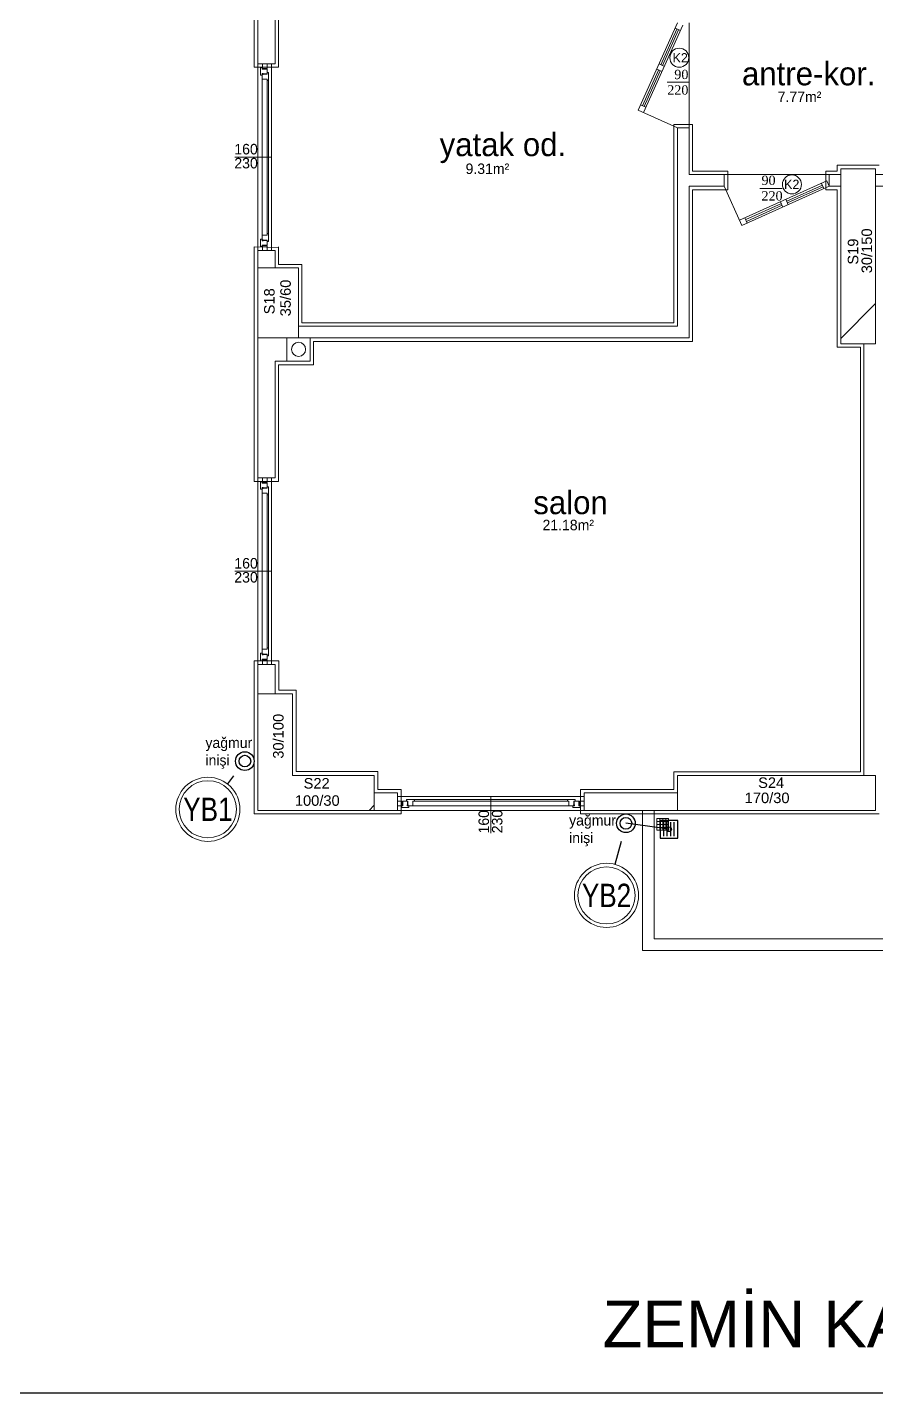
# Model space of a CAD drawing. Header units: centimetres. Extents: x 247352 to 270197, y -444050 to -441150.
# Drawn here: x 252558 to 253285, y -444050 to -442880 of the extents above; entities that cross this region are included whole.
import ezdxf
from ezdxf.enums import TextEntityAlignment as Align

# ---------------------------------------------------------------- set-up
doc = ezdxf.new("R2010")
doc.units = ezdxf.units.CM
for name, color, linetype, lineweight in [('ROTAS-MIMARI', 8, 'Continuous', 13), ('ROTAS-MIMARI-YAZI', 8, 'Continuous', 13), ('ROTAS-SIHHI-YAGMUR-NO', 3, 'Continuous', 18)]:
    doc.layers.add(name, color=color, linetype=linetype, lineweight=lineweight)
for name, color, linetype in [('ROTAS-PAFTA', 144, 'Continuous'), ('ROTAS-PAFTA-YAZI', 7, 'Continuous'), ('ROTAS-SEMBOL-KILAVUZ', 9, 'Continuous'), ('ROTAS-SIHHI-SEMBOL', 5, 'Continuous'), ('ROTAS-SIHHI-YAGMUR', 3, 'Continuous')]:
    doc.layers.add(name, color=color, linetype=linetype)
doc.styles.add('arial_1_18', font='arial.ttf', dxfattribs={"height": 0.2})
doc.styles.add('ROTAS-YAZI', font='arial.ttf')
pattern_1 = [(45, (11555268.9, -21881944.5), (-441.941738, 441.941738), []), (45, (11555710.8, -21881944.5), (-441.941738, 441.941738), [781.25, -156.25, 0, -156.25])]

# ---------------------------------------------------------------- blocks, each defined once
blk = doc.blocks.new('ROTAS-S2-BALKON-SUZGECI')
for p, q in [((-4.5, -6), (-4.5, 6)), ((-1.5, -6), (-1.5, 6)), ((1.5, -6), (1.5, 6)), ((4.5, -6), (4.5, 6))]:
    blk.add_line(p, q)
blk.add_lwpolyline([(-7.5, -7.5), (7.5, -7.5), (7.5, 7.5), (-7.5, 7.5)], close=True)
blk.add_circle((0, 0), 2)
blk = doc.blocks.new('ROTAS-S2-KOLON-YAGMUR')
at = {"color": 3}
for radius in [8, 5]:
    blk.add_circle((0, 0), radius, dxfattribs=at)
blk = doc.blocks.new('ROTAS-S2-KOLON-NO-YAGMUR')
at = {"color": 1}
for radius in [27.5, 24.5]:
    blk.add_circle((0, 0), radius, dxfattribs=at)
at = {"color": 3, "style": 'ROTAS-YAZI', "width": 0.8}
blk.add_attdef('NO', text='', height=20, dxfattribs=at).set_placement((0, 0), align=Align.MIDDLE_CENTER)

msp = doc.modelspace()

# ---------------------------------------------------------------- hatches: boundary and pattern name
at = {"layer": 'ROTAS-MIMARI', "ltscale": 0.03}
h = msp.add_hatch(dxfattribs=at)
h.set_pattern_fill('ANSI35', color=256, scale=50, style=0)
h.set_pattern_definition(pattern_1)
h.paths.add_polyline_path([(253285.2, -443000.8), (253255.2, -443000.8), (253255.2, -443150.8), (253285.2, -443150.8)])
h.paths.add_polyline_path([(253284.6, -443092.8), (253284.6, -443049.6), (253270.6, -443049.6), (253270.6, -443092.8)], flags=24)
h.paths.add_polyline_path([(253272.8, -443085.3), (253272.8, -443058.3), (253258.9, -443058.3), (253258.9, -443085.3)], flags=24)
h = msp.add_hatch(dxfattribs=at)
h.set_pattern_fill('ANSI35', color=256, scale=50, style=0)
h.set_pattern_definition(pattern_1)
h.paths.add_polyline_path([(252790.2, -443085.8), (252755.2, -443085.8), (252755.2, -443145.8), (252790.2, -443145.8)])
h.paths.add_polyline_path([(252786.1, -443129.7), (252786.1, -443093.5), (252772.1, -443093.5), (252772.1, -443129.7)], flags=24)
h.paths.add_polyline_path([(252772.2, -443127.9), (252772.2, -443100.9), (252758.2, -443100.9), (252758.2, -443127.9)], flags=24)
h = msp.add_hatch(dxfattribs=at)
h.set_pattern_fill('ANSI35', color=256, scale=50, style=0)
h.set_pattern_definition(pattern_1)
h.paths.add_polyline_path([(252785.2, -443450.8), (252755.2, -443450.8), (252755.2, -443550.8), (252855.2, -443550.8), (252855.2, -443520.8), (252785.2, -443520.8)])
h.paths.add_polyline_path([(252779.9, -443508.9), (252779.9, -443465.8), (252765.9, -443465.8), (252765.9, -443508.9)], flags=24)
h.paths.add_polyline_path([(252784.7, -443549.4), (252827.8, -443549.4), (252827.8, -443535.4), (252784.7, -443535.4)], flags=24)
h.paths.add_polyline_path([(252792.3, -443534.6), (252819.3, -443534.6), (252819.3, -443520.6), (252792.3, -443520.6)], flags=24)
h = msp.add_hatch(dxfattribs=at)
h.set_pattern_fill('ANSI35', color=256, scale=50, style=0)
h.set_pattern_definition(pattern_1)
h.paths.add_polyline_path([(253285.2, -443520.8), (253115.2, -443520.8), (253115.2, -443550.8), (253285.2, -443550.8)])
h.paths.add_polyline_path([(253170.5, -443547), (253213.6, -443547), (253213.6, -443533.1), (253170.5, -443533.1)], flags=24)
h.paths.add_polyline_path([(253182, -443534.1), (253209.1, -443534.1), (253209.1, -443520.1), (253182, -443520.1)], flags=9)

# ---------------------------------------------------------------- linework, layer by layer
for p, q in [((252752.2, -442865.8), (252752.2, -442913.8)), ((252755.2, -442910.8), (252755.2, -442865.8)), ((252770.2, -442910.8), (252770.2, -442865.8)), ((252773.2, -442913.8), (252773.2, -442868.8)), ((253115.2, -442875.8), (253081.6, -442950.6)), ((253125.2, -442875.8), (253125.2, -442965.8)), ((253119.8, -442877.8), (253086.2, -442952.7)), ((253114.7, -442881), (253100.9, -442911.6)), ((253116.1, -442881.6), (253102.4, -442912.2)), ((253113.2, -442880.3), (253117.8, -442882.4)), ((252770.2, -442910.8), (252755.2, -442910.8)), ((252755.2, -443070.8), (252755.2, -442910.8)), ((252759.2, -442914.8), (252759.2, -442910.8)), ((252763.2, -442910.8), (252763.2, -442914.8)), ((252767.1, -443070.8), (252767.1, -442910.8)), ((253099.4, -442910.9), (253104, -442913)), ((252752.2, -442913.8), (252773.2, -442913.8)), ((252757.6, -442920.5), (252757.6, -442914.1)), ((252757.6, -442914.1), (252759, -442914.1)), ((252757.6, -442920.5), (252759, -442920.5)), ((252759, -442915.3), (252759, -442914.1)), ((252759, -442915.3), (252763.2, -442915.3)), ((252759, -442920.5), (252759, -442919)), ((252759, -442919), (252760, -442919)), ((252759, -442919.6), (252759.5, -442919.6)), ((252759, -442919.6), (252759, -442924)), ((252763.2, -442914.8), (252759.2, -442914.8)), ((252759.5, -442919.9), (252759.5, -442919.6)), ((252759.5, -442919.9), (252760, -442919.9)), ((252760, -442919.3), (252760, -442919)), ((252760, -442919.3), (252763.2, -442919.3)), ((252760, -442919.6), (252763.2, -442919.6)), ((252760, -442919.9), (252760, -442919.6)), ((252763.2, -442919.3), (252763.2, -442915.3)), ((252763.2, -442918.4), (252764.6, -442918.4)), ((252763.2, -442918.4), (252763.2, -442919.6)), ((252764.6, -442925.2), (252764.6, -442918.4)), ((253098.9, -442916.2), (253085.1, -442946.8)), ((253100.3, -442916.8), (253086.6, -442947.4)), ((253097.4, -442915.5), (253102, -442917.5)), ((252759, -442924), (252759, -443057.6)), ((252759, -442924), (252763.2, -442924)), ((252763.2, -442925.2), (252763.2, -442924)), ((252763.2, -442925.2), (252763.2, -443056.4)), ((252763.2, -442925.2), (252764.6, -442925.2)), ((252764.6, -443056.4), (252764.6, -442925.2)), ((253106.5, -442926.5), (253125.2, -442926.5)), ((253088.2, -442948.1), (253083.6, -442946.1)), ((253115.2, -442965.8), (253081.6, -442950.6)), ((253128.2, -442962.8), (253112.2, -442962.8)), ((253112.2, -442962.8), (253112.2, -443132.8)), ((253115.2, -442965.8), (253115.2, -443135.8)), ((253115.2, -442965.8), (253125.2, -442965.8)), ((253125.2, -442965.8), (253125.2, -443005.8)), ((253128.2, -443002.8), (253128.2, -442962.8)), ((252735.6, -442990.8), (252767.1, -442990.8)), ((253158.4, -443002.8), (253128.2, -443002.8)), ((253158.4, -443018.8), (253158.4, -443002.8)), ((253252.2, -443002.8), (253242.4, -443002.8)), ((253242.4, -443002.8), (253242.4, -443018.8)), ((253288.2, -442997.8), (253252.2, -442997.8)), ((253252.2, -442997.8), (253252.2, -443002.8)), ((253155.4, -443005.8), (253125.2, -443005.8)), ((253125.2, -443015.8), (253125.2, -443145.8)), ((253155.4, -443015.8), (253125.2, -443015.8)), ((253155.4, -443015.8), (253155.4, -443005.8)), ((253245.4, -443005.8), (253155.4, -443005.8)), ((253155.4, -443015.8), (253170.5, -443049.4)), ((253243.4, -443011.2), (253168.5, -443044.9)), ((253245.4, -443015.8), (253170.5, -443049.4)), ((253239.5, -443014.9), (253208.9, -443028.6)), ((253240.2, -443016.3), (253209.6, -443030.1)), ((253240.8, -443017.8), (253238.8, -443013.3)), ((253245.4, -443015.8), (253243.4, -443011.2)), ((253255.2, -443005.8), (253245.4, -443005.8)), ((253245.4, -443015.8), (253245.4, -443005.8)), ((253255.2, -443015.8), (253245.4, -443015.8)), ((253285.2, -443005.8), (253294.7, -443005.8)), ((253285.2, -443015.8), (253294.7, -443015.8)), ((253128.2, -443148.8), (253128.2, -443018.8)), ((253128.2, -443018.8), (253158.4, -443018.8)), ((253205.1, -443017.6), (253185.8, -443017.6)), ((253205.7, -443033.6), (253203.6, -443029.1)), ((253210.2, -443031.6), (253208.2, -443027)), ((253242.4, -443018.8), (253252.2, -443018.8)), ((253252.2, -443018.8), (253252.2, -443153.8)), ((253204.4, -443030.7), (253173.8, -443044.4)), ((253205, -443032.1), (253174.4, -443045.9)), ((253173, -443042.8), (253175.1, -443047.4)), ((252757.6, -443061.1), (252757.6, -443067.5)), ((252757.6, -443061.1), (252759, -443061.1)), ((252759, -443057.6), (252763.2, -443057.6)), ((252759, -443062), (252759, -443057.6)), ((252759, -443061.1), (252759, -443062.6)), ((252759, -443062), (252759.5, -443062)), ((252759, -443062.6), (252760, -443062.6)), ((252759.5, -443061.7), (252760, -443061.7)), ((252759.5, -443061.7), (252759.5, -443062)), ((252760, -443061.7), (252760, -443062)), ((252760, -443062), (252763.2, -443062)), ((252760, -443062.3), (252760, -443062.6)), ((252760, -443062.3), (252763.2, -443062.3)), ((252763.2, -443056.4), (252763.2, -443057.6)), ((252763.2, -443056.4), (252764.6, -443056.4)), ((252763.2, -443063.2), (252763.2, -443062)), ((252763.2, -443062.3), (252763.2, -443066.3)), ((252763.2, -443063.2), (252764.6, -443063.2)), ((252764.6, -443056.4), (252764.6, -443063.2)), ((252752.2, -443067.8), (252752.2, -443085.8)), ((252773.3, -443068.3), (252752.2, -443067.8)), ((252755.2, -443085.8), (252755.2, -443070.8)), ((252770.2, -443070.8), (252755.2, -443070.8)), ((252757.6, -443067.5), (252759, -443067.5)), ((252759, -443066.3), (252759, -443067.5)), ((252759, -443066.3), (252763.2, -443066.3)), ((252759.2, -443066.8), (252759.2, -443070.8)), ((252763.2, -443066.8), (252759.2, -443066.8)), ((252763.2, -443070.8), (252763.2, -443066.8)), ((252770.2, -443085.8), (252770.2, -443070.8)), ((252773.2, -443082.8), (252773.2, -443067.8)), ((252752.2, -443085.8), (252752.2, -443145.8)), ((252793.2, -443082.8), (252773.2, -443082.8)), ((252793.2, -443132.8), (252793.2, -443082.8)), ((253112.2, -443132.8), (252793.2, -443132.8)), ((252752.2, -443145.8), (252752.2, -443268.8)), ((252755.2, -443265.8), (252755.2, -443145.8)), ((252780.2, -443145.8), (252780.2, -443165.8)), ((252790.2, -443135.8), (253115.2, -443135.8)), ((252790.2, -443145.8), (253125.2, -443145.8)), ((252800.2, -443145.8), (252800.2, -443165.8)), ((252803.2, -443168.8), (252803.2, -443148.8)), ((252803.2, -443148.8), (253128.2, -443148.8)), ((253252.2, -443153.8), (253272.2, -443153.8)), ((253272.2, -443153.8), (253272.2, -443517.8)), ((253275.2, -443150.8), (253275.2, -443520.8)), ((252770.2, -443265.8), (252770.2, -443165.8)), ((252800.2, -443165.8), (252770.2, -443165.8)), ((252773.2, -443268.8), (252773.2, -443168.8)), ((252773.2, -443168.8), (252803.2, -443168.8)), ((252752.2, -443268.8), (252773.2, -443268.8)), ((252770.2, -443265.8), (252755.2, -443265.8)), ((252755.2, -443425.8), (252755.2, -443265.8)), ((252757.6, -443275.5), (252757.6, -443269.1)), ((252757.6, -443269.1), (252759, -443269.1)), ((252759, -443270.3), (252759, -443269.1)), ((252759, -443270.3), (252763.2, -443270.3)), ((252759, -443275.5), (252759, -443274)), ((252759, -443274), (252760, -443274)), ((252759, -443274.6), (252759.5, -443274.6)), ((252759, -443274.6), (252759, -443279)), ((252759.2, -443269.8), (252759.2, -443265.8)), ((252763.2, -443269.8), (252759.2, -443269.8)), ((252759.5, -443274.9), (252759.5, -443274.6)), ((252759.5, -443274.9), (252760, -443274.9)), ((252760, -443274.3), (252760, -443274)), ((252760, -443274.3), (252763.2, -443274.3)), ((252760, -443274.6), (252763.2, -443274.6)), ((252760, -443274.9), (252760, -443274.6)), ((252763.2, -443265.8), (252763.2, -443269.8)), ((252763.2, -443274.3), (252763.2, -443270.3)), ((252763.2, -443273.4), (252764.6, -443273.4)), ((252763.2, -443273.4), (252763.2, -443274.6)), ((252764.6, -443280.2), (252764.6, -443273.4)), ((252767.1, -443425.8), (252767.1, -443265.8)), ((252757.6, -443275.5), (252759, -443275.5)), ((252759, -443279), (252759, -443412.6)), ((252759, -443279), (252763.2, -443279)), ((252763.2, -443280.2), (252763.2, -443279)), ((252763.2, -443280.2), (252763.2, -443411.4)), ((252763.2, -443280.2), (252764.6, -443280.2)), ((252764.6, -443411.4), (252764.6, -443280.2)), ((252735.6, -443345.8), (252767.1, -443345.8)), ((252759, -443412.6), (252763.2, -443412.6)), ((252759, -443417), (252759, -443412.6)), ((252763.2, -443411.4), (252763.2, -443412.6)), ((252763.2, -443411.4), (252764.6, -443411.4)), ((252764.6, -443411.4), (252764.6, -443418.2)), ((252752.2, -443422.7), (252752.2, -443450.7)), ((252773.3, -443422.7), (252752.2, -443422.7)), ((252755.2, -443450.7), (252755.2, -443425.8)), ((252770.2, -443425.8), (252755.2, -443425.8)), ((252757.6, -443416.1), (252757.6, -443422.5)), ((252757.6, -443416.1), (252759, -443416.1)), ((252757.6, -443422.5), (252759, -443422.5)), ((252759, -443416.1), (252759, -443417.6)), ((252759, -443417), (252759.5, -443417)), ((252759, -443417.6), (252760, -443417.6)), ((252759, -443421.3), (252759, -443422.5)), ((252759, -443421.3), (252763.2, -443421.3)), ((252759.2, -443421.8), (252759.2, -443425.8)), ((252763.2, -443421.8), (252759.2, -443421.8)), ((252759.5, -443416.7), (252760, -443416.7)), ((252759.5, -443416.7), (252759.5, -443417)), ((252760, -443416.7), (252760, -443417)), ((252760, -443417), (252763.2, -443417)), ((252760, -443417.3), (252760, -443417.6)), ((252760, -443417.3), (252763.2, -443417.3)), ((252763.2, -443418.2), (252763.2, -443417)), ((252763.2, -443417.3), (252763.2, -443421.3)), ((252763.2, -443418.2), (252764.6, -443418.2)), ((252763.2, -443425.8), (252763.2, -443421.8)), ((252770.2, -443450.7), (252770.2, -443425.8)), ((252773.3, -443447.7), (252773.3, -443422.7)), ((252788.2, -443447.7), (252773.3, -443447.7)), ((252788.2, -443517.6), (252788.2, -443447.7)), ((252752.2, -443450.7), (252752.2, -443553.8)), ((252858.2, -443517.6), (252788.2, -443517.6)), ((252858.2, -443532.8), (252858.2, -443517.6)), ((253272.2, -443517.8), (253112.2, -443517.8)), ((253112.2, -443517.8), (253112.2, -443532.8)), ((252855.2, -443535.8), (252875.2, -443535.8)), ((252878.2, -443532.8), (252858.2, -443532.8)), ((252875.2, -443535.8), (252875.2, -443550.8)), ((253035.2, -443539), (252875.2, -443539)), ((252875.2, -443539), (252875.2, -443550.8)), ((252875.2, -443542.8), (252879.2, -443542.8)), ((252878.2, -443553.8), (252878.2, -443532.8)), ((252879.2, -443542.8), (252879.2, -443546.8)), ((252879.7, -443547), (252879.7, -443542.8)), ((252883.7, -443542.8), (252879.7, -443542.8)), ((252889.6, -443541.4), (252882.8, -443541.4)), ((252882.8, -443542.8), (252882.8, -443541.4)), ((252882.8, -443542.8), (252884, -443542.8)), ((252883.7, -443546), (252883.7, -443542.8)), ((252884, -443546), (252884, -443542.8)), ((252889.6, -443542.8), (252888.4, -443542.8)), ((252888.4, -443547), (252888.4, -443542.8)), ((253020.8, -443541.4), (252889.6, -443541.4)), ((252889.6, -443542.8), (252889.6, -443541.4)), ((252889.6, -443542.8), (253020.8, -443542.8)), ((252955.2, -443570.4), (252955.2, -443539)), ((253020.8, -443542.8), (253020.8, -443541.4)), ((253020.8, -443541.4), (253027.6, -443541.4)), ((253020.8, -443542.8), (253022, -443542.8)), ((253022, -443547), (253022, -443542.8)), ((253027.6, -443542.8), (253026.4, -443542.8)), ((253026.4, -443546), (253026.4, -443542.8)), ((253026.7, -443542.8), (253030.7, -443542.8)), ((253026.7, -443546), (253026.7, -443542.8)), ((253027.6, -443542.8), (253027.6, -443541.4)), ((253030.7, -443547), (253030.7, -443542.8)), ((253035.2, -443542.8), (253031.2, -443542.8)), ((253031.2, -443542.8), (253031.2, -443546.8)), ((253112.2, -443532.8), (253032.2, -443532.8)), ((253032.2, -443532.8), (253032.2, -443553.8)), ((253035.2, -443535.8), (253115.2, -443535.8)), ((253035.2, -443535.8), (253035.2, -443550.8)), ((253035.2, -443539), (253035.2, -443550.8)), ((252752.2, -443553.8), (252855.2, -443553.8)), ((252855.2, -443550.8), (252875.2, -443550.8)), ((252855.2, -443553.8), (252878.2, -443553.8)), ((252879.2, -443546.8), (252875.2, -443546.8)), ((253035.2, -443550.8), (252875.2, -443550.8)), ((252879.7, -443547), (252878.5, -443547)), ((252878.5, -443548.4), (252878.5, -443547)), ((252884.9, -443548.4), (252878.5, -443548.4)), ((252883.4, -443547), (252883.4, -443546)), ((252883.7, -443546), (252883.4, -443546)), ((252884.9, -443547), (252883.4, -443547)), ((252884.3, -443546), (252884, -443546)), ((252884, -443547), (252884, -443546.5)), ((252884.3, -443546.5), (252884, -443546.5)), ((252884, -443547), (252888.4, -443547)), ((252884.3, -443546.5), (252884.3, -443546)), ((252884.9, -443548.4), (252884.9, -443547)), ((252888.4, -443547), (253022, -443547)), ((253026.4, -443547), (253022, -443547)), ((253025.5, -443548.4), (253025.5, -443547)), ((253025.5, -443547), (253027, -443547)), ((253025.5, -443548.4), (253031.9, -443548.4)), ((253026.1, -443546.5), (253026.1, -443546)), ((253026.1, -443546), (253026.4, -443546)), ((253026.1, -443546.5), (253026.4, -443546.5)), ((253026.4, -443547), (253026.4, -443546.5)), ((253026.7, -443546), (253027, -443546)), ((253027, -443547), (253027, -443546)), ((253030.7, -443547), (253031.9, -443547)), ((253031.2, -443546.8), (253035.2, -443546.8)), ((253031.9, -443548.4), (253031.9, -443547)), ((253032.2, -443553.8), (253115.2, -443553.8)), ((253035.2, -443550.8), (253115.2, -443550.8)), ((253085.2, -443550.8), (253085.2, -443670.8)), ((253095.2, -443550.8), (253095.2, -443660.8)), ((253115.2, -443553.8), (253288.2, -443553.8)), ((253107.5, -443557.9), (253097.5, -443557.9)), ((253097.5, -443557.9), (253097.5, -443567.9)), ((253097.5, -443560.4), (253107.5, -443560.4)), ((253097.5, -443562.9), (253107.5, -443562.9)), ((253097.5, -443565.4), (253107.5, -443565.4)), ((253100, -443557.9), (253100, -443567.9)), ((253102.6, -443557.9), (253102.6, -443567.9)), ((253105.2, -443557.9), (253105.2, -443567.9)), ((253107.5, -443567.9), (253107.5, -443557.9)), ((253097.5, -443567.9), (253107.5, -443567.9)), ((253095.2, -443660.8), (253465.2, -443660.8)), ((253085.2, -443670.8), (253465.2, -443670.8))]:
    msp.add_line(p, q, dxfattribs=at)
for points in [[(253255.2, -443150.8), (253255.2, -443000.8)], [(253255.2, -443000.8), (253285.2, -443000.8)], [(253285.2, -443000.8), (253285.2, -443150.8)], [(252755.2, -443145.8), (252755.2, -443085.8)], [(252755.2, -443085.8), (252790.2, -443085.8)], [(252790.2, -443085.8), (252790.2, -443145.8)], [(252790.2, -443145.8), (252755.2, -443145.8)], [(253285.2, -443150.8), (253255.2, -443150.8)], [(252755.2, -443550.8), (252755.2, -443450.8)], [(252755.2, -443450.8), (252785.2, -443450.8)], [(252785.2, -443450.8), (252785.2, -443520.8)], [(252785.2, -443520.8), (252855.2, -443520.8)], [(252855.2, -443520.8), (252855.2, -443550.8)], [(253115.2, -443550.8), (253115.2, -443520.8)], [(253115.2, -443520.8), (253285.2, -443520.8)], [(253285.2, -443520.8), (253285.2, -443550.8)], [(252855.2, -443550.8), (252755.2, -443550.8)], [(253085.2, -443550.8), (253085.2, -443651.2)], [(253285.2, -443550.8), (253115.2, -443550.8)]]:
    msp.add_lwpolyline(points, dxfattribs=at)
for centre, radius in [((253116.8, -442905.6), 8.14), ((253213.4, -443014.2), 8.14), ((252790.3, -443155.6), 6.03), ((252744.2, -443508.6), 8), ((252744.2, -443508.6), 5), ((253071, -443561.9), 8), ((253071, -443561.9), 5)]:
    msp.add_circle(centre, radius, dxfattribs=at)
at = {"layer": 'ROTAS-PAFTA'}
msp.add_lwpolyline([(252513, -444050), (254578, -444050), (254578, -441150), (252513, -441150)], close=True, dxfattribs=at)
at = {"layer": 'ROTAS-SEMBOL-KILAVUZ'}
for p, q in [((252734.5, -443521.3), (252729.3, -443528)), ((253066.9, -443577.4), (253061.6, -443597.2))]:
    msp.add_line(p, q, dxfattribs=at)
at = {"layer": 'ROTAS-SIHHI-YAGMUR'}
msp.add_lwpolyline([(253108, -443567), (253071, -443561.9)], dxfattribs=at)

# ---------------------------------------------------------------- block references
at = {"layer": 'ROTAS-SIHHI-SEMBOL'}
for name, p in [('ROTAS-S2-KOLON-YAGMUR', (252744.2, -443508.6)), ('ROTAS-S2-KOLON-YAGMUR', (253071, -443561.9)), ('ROTAS-S2-BALKON-SUZGECI', (253108, -443567))]:
    msp.add_blockref(name, p, dxfattribs=at)
at = {"layer": 'ROTAS-SIHHI-YAGMUR-NO'}
for p, values in [((252712.5, -443549.9), {'NO': 'YB1'}), ((253054.4, -443623.7), {'NO': 'YB2'})]:
    msp.add_blockref('ROTAS-S2-KOLON-NO-YAGMUR', p, dxfattribs=at).add_auto_attribs(values)

# ---------------------------------------------------------------- texts
at = {"layer": 'ROTAS-MIMARI-YAZI', "ltscale": 0.03}
for s, p in [('160', (252735.2, -442988.5)), ('230', (252735.2, -443000.5)), ('160', (252735.2, -443343.5)), ('230', (252735.2, -443355.5))]:
    msp.add_text(s, height=9, dxfattribs=at).set_placement(p)
at = {"layer": 'ROTAS-MIMARI-YAZI', "ltscale": 0.03, "style": 'arial_1_18'}
for s, p in [('30/150', (253282.1, -443090.4)), ('S19', (253270.3, -443083)), ('35/60', (252783.6, -443127.3)), ('S18', (252769.7, -443125.6)), ('30/100', (252777.4, -443506.5))]:
    msp.add_text(s, height=9, rotation=90, dxfattribs=at).set_placement(p)
for s, p in [('S22', (252794.6, -443532.1)), ('S24', (253184.4, -443531.6)), ('100/30', (252787.1, -443546.9)), ('170/30', (253172.9, -443544.6))]:
    msp.add_text(s, height=9, dxfattribs=at).set_placement(p)
at = {"layer": 'ROTAS-MIMARI-YAZI', "ltscale": 0.03}
for s, p in [('160', (252953.6, -443570.6)), ('230', (252965.1, -443570.4))]:
    msp.add_text(s, height=9, rotation=90, dxfattribs=at).set_placement(p)
at = {"layer": 'ROTAS-MIMARI-YAZI', "ltscale": 0.03, "char_height": 8}
for s, insert, width, attachment_point in [('K2', (253124.1, -442909.7), 23.892, 9), ('{\\fTimes New Roman|b0|i0|c162|p18;90\\P220}', (253124.6, -442937.4), 23.511, 9), ('{\\fTimes New Roman|b0|i0|c162|p18;90\\P220}', (253187.3, -443006.7), 23.511, 1), ('K2', (253206.7, -443010.2), 23.892, 1)]:
    msp.add_mtext(s, dxfattribs=dict(at, insert=insert, width=width, attachment_point=attachment_point))
at = {"layer": 'ROTAS-MIMARI-YAZI', "ltscale": 0.03}
for s, width, insert, char_height, attachment_point in [('antre-kor.', 237.649, (253285, -442909.3), 20, 3), ('7.77m²', 64.717, (253201.2, -442934.6), 9, 1), ('yatak od.', 237.649, (253019.8, -442970), 20, 3), ('9.31m²', 64.717, (252933.5, -442996.3), 9, 1), ('salon', 237.649, (253055.5, -443276.9), 20, 3), ('21.18m²', 64.717, (252999.5, -443301.7), 9, 1), ('yağmur\\Pinişi', 115.95, (252710.4, -443515.1), 9, 7), ('yağmur\\Pinişi', 115.95, (253022.3, -443581.6), 9, 7)]:
    msp.add_mtext_dynamic_manual_height_columns(s, width=width, gutter_width=45, heights=[0], dxfattribs=dict(at, insert=insert, char_height=char_height, attachment_point=attachment_point))
at = {"layer": 'ROTAS-PAFTA-YAZI', "style": 'ROTAS-YAZI'}
msp.add_text('ZEMİN KAT PLANI.........ÖLÇEK: 1 / 50', height=40, dxfattribs=at).set_placement((253051, -444011))

doc.saveas('drawing.dxf')
